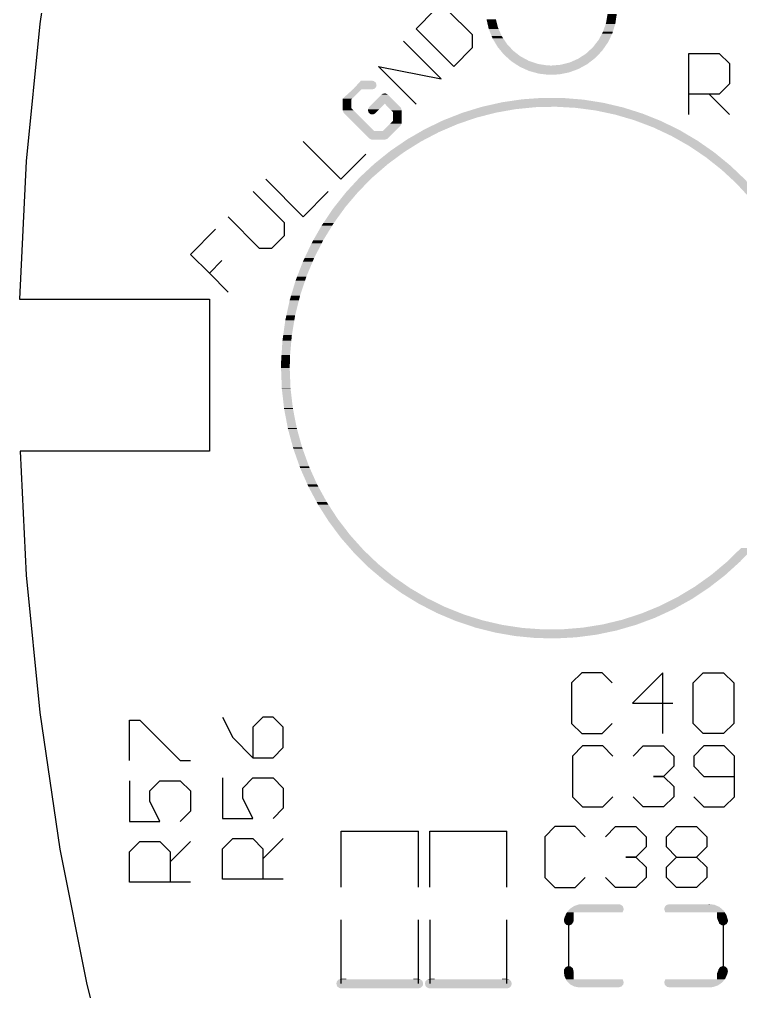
# Model space of a CAD drawing. Extents: x 0 to 3.48, y -0.08 to 2.34.
# Drawn here: x 0 to 0.374, y 0.662 to 1.165 of the extents above; entities that cross this region are included whole.
import ezdxf

# ---------------------------------------------------------------- set-up
doc = ezdxf.new("R2010")
doc.units = 0
for name, color, linetype in [('GBS', 7, 'Continuous'), ('GKO', 7, 'Continuous'), ('GTO', 7, 'Continuous')]:
    doc.layers.add(name, color=color, linetype=linetype)

msp = doc.modelspace()

# ---------------------------------------------------------------- linework, layer by layer
at = {"layer": 'GBS'}
msp.add_lwpolyline([(0.021, 1.2338), (0.0105, 1.1631), (0.0035, 1.0919), (0, 1.02045), (0.0984, 1.02045), (0.0984, 0.94175), (0.00035, 0.94175), (0.0035, 0.8775), (0.0105, 0.8063), (0.021, 0.7356), (0.035, 0.6654), (0.0524, 0.5961), (0.0731, 0.5276), (0.0972, 0.4603), (0.1246, 0.3942), (0.1552, 0.3296)], dxfattribs=at)
msp.add_lwpolyline([(0.021, 1.2338), (0.0105, 1.1631), (0.0035, 1.0919), (0, 1.02045), (0.0984, 1.02045), (0.0984, 0.94175), (0.00035, 0.94175), (0.0035, 0.8775), (0.0105, 0.8063), (0.021, 0.7356), (0.035, 0.6654), (0.0524, 0.5961), (0.0731, 0.5276), (0.0972, 0.4603), (0.1246, 0.3942), (0.1552, 0.3296)], dxfattribs=at)
at = {"layer": 'GKO'}
msp.add_lwpolyline([(0.021, 1.2338), (0.0105, 1.1631), (0.0035, 1.0919), (0, 1.02045), (0.0984, 1.02045), (0.0984, 0.94175), (0.00035, 0.94175), (0.0035, 0.8775), (0.0105, 0.8063), (0.021, 0.7356), (0.035, 0.6654), (0.0524, 0.5961), (0.0731, 0.5276), (0.0972, 0.4603), (0.1246, 0.3942), (0.1552, 0.3296)], dxfattribs=at)
msp.add_lwpolyline([(0.021, 1.2338), (0.0105, 1.1631), (0.0035, 1.0919), (0, 1.02045), (0.0984, 1.02045), (0.0984, 0.94175), (0.00035, 0.94175), (0.0035, 0.8775), (0.0105, 0.8063), (0.021, 0.7356), (0.035, 0.6654), (0.0524, 0.5961), (0.0731, 0.5276), (0.0972, 0.4603), (0.1246, 0.3942), (0.1552, 0.3296)], dxfattribs=at)
at = {"layer": 'GTO'}
for points in [[(0.2055, 1.1605), (0.225, 1.141), (0.2347, 1.1508), (0.2347, 1.1573), (0.2217, 1.1702), (0.2152, 1.1702), (0.2055, 1.1605)], [(0.2055, 1.1215), (0.186, 1.141), (0.2185, 1.1345), (0.199, 1.154)], [(0.3469, 1.1161), (0.3469, 1.1476), (0.3626, 1.1476), (0.3679, 1.1424), (0.3679, 1.1319), (0.3626, 1.1266), (0.3469, 1.1266)], [(0.3574, 1.1266), (0.3679, 1.1161)], [(0.1471, 1.1021), (0.1665, 1.0826), (0.1795, 1.0956)], [(0.1276, 1.0826), (0.1471, 1.0631), (0.16, 1.0761)], [(0.1081, 1.0631), (0.1243, 1.0469), (0.1308, 1.0469), (0.1373, 1.0534), (0.1373, 1.0599), (0.1211, 1.0761)], [(0.1016, 1.0566), (0.0886, 1.0436), (0.0984, 1.0339), (0.1049, 1.0404), (0.0984, 1.0339), (0.1081, 1.0241)], [(0.3071, 0.8217), (0.3019, 0.8269), (0.2914, 0.8269), (0.2861, 0.8217), (0.2861, 0.8007), (0.2914, 0.7954), (0.3019, 0.7954), (0.3071, 0.8007)], [(0.3334, 0.7954), (0.3334, 0.8269), (0.3176, 0.8112), (0.3386, 0.8112)], [(0.3491, 0.8217), (0.3543, 0.8269), (0.3648, 0.8269), (0.3701, 0.8217), (0.3701, 0.8007), (0.3648, 0.7954), (0.3543, 0.7954), (0.3491, 0.8007), (0.3491, 0.8217)], [(0.0571, 0.7814), (0.0571, 0.8024), (0.0624, 0.8024), (0.0833, 0.7814), (0.0886, 0.7814)], [(0.1052, 0.8039), (0.1105, 0.7934), (0.121, 0.7829), (0.1314, 0.7829), (0.1367, 0.7882), (0.1367, 0.7987), (0.1314, 0.8039), (0.1262, 0.8039), (0.121, 0.7987), (0.121, 0.7829)], [(0.3075, 0.7837), (0.3023, 0.789), (0.2918, 0.789), (0.2865, 0.7837), (0.2865, 0.7627), (0.2918, 0.7575), (0.3023, 0.7575), (0.3075, 0.7627)], [(0.318, 0.7837), (0.3232, 0.789), (0.3337, 0.789), (0.339, 0.7837), (0.339, 0.7785), (0.3337, 0.7732), (0.3285, 0.7732), (0.3337, 0.7732), (0.339, 0.768), (0.339, 0.7627), (0.3337, 0.7575), (0.3232, 0.7575), (0.318, 0.7627)], [(0.3495, 0.7627), (0.3547, 0.7575), (0.3652, 0.7575), (0.3705, 0.7627), (0.3705, 0.7837), (0.3652, 0.789), (0.3547, 0.789), (0.3495, 0.7837), (0.3495, 0.7785), (0.3547, 0.7732), (0.3705, 0.7732)], [(0.0571, 0.7709), (0.0571, 0.7499), (0.0728, 0.7499), (0.0676, 0.7604), (0.0676, 0.7657), (0.0728, 0.7709), (0.0833, 0.7709), (0.0886, 0.7657), (0.0886, 0.7552), (0.0833, 0.7499)], [(0.1052, 0.7724), (0.1052, 0.7514), (0.121, 0.7514), (0.1157, 0.7619), (0.1157, 0.7672), (0.121, 0.7724), (0.1314, 0.7724), (0.1367, 0.7672), (0.1367, 0.7567), (0.1314, 0.7514)], [(0.2932, 0.7419), (0.2879, 0.7472), (0.2774, 0.7472), (0.2722, 0.7419), (0.2722, 0.7209), (0.2774, 0.7157), (0.2879, 0.7157), (0.2932, 0.7209)], [(0.3037, 0.7419), (0.3089, 0.7472), (0.3194, 0.7472), (0.3247, 0.7419), (0.3247, 0.7367), (0.3194, 0.7314), (0.3142, 0.7314), (0.3194, 0.7314), (0.3247, 0.7262), (0.3247, 0.7209), (0.3194, 0.7157), (0.3089, 0.7157), (0.3037, 0.7209)], [(0.3352, 0.7419), (0.3404, 0.7472), (0.3509, 0.7472), (0.3562, 0.7419), (0.3562, 0.7367), (0.3509, 0.7314), (0.3562, 0.7262), (0.3562, 0.7209), (0.3509, 0.7157), (0.3404, 0.7157), (0.3352, 0.7209), (0.3352, 0.7262), (0.3404, 0.7314), (0.3352, 0.7367), (0.3352, 0.7419)], [(0.1367, 0.72), (0.1052, 0.72), (0.1052, 0.7357), (0.1105, 0.741), (0.121, 0.741), (0.1262, 0.7357), (0.1262, 0.72)], [(0.1262, 0.7305), (0.1367, 0.741)], [(0.1667, 0.7449), (0.2067, 0.7449)], [(0.1667, 0.7159), (0.1667, 0.7449)], [(0.2067, 0.7159), (0.2067, 0.7449)], [(0.2126, 0.7449), (0.2526, 0.7449)], [(0.2126, 0.7159), (0.2126, 0.7449)], [(0.2526, 0.7159), (0.2526, 0.7449)], [(0.0886, 0.7185), (0.0571, 0.7185), (0.0571, 0.7342), (0.0624, 0.7395), (0.0728, 0.7395), (0.0781, 0.7342), (0.0781, 0.7185)], [(0.0781, 0.729), (0.0886, 0.7395)], [(0.3404, 0.7314), (0.3509, 0.7314)], [(0.1667, 0.6659), (0.1667, 0.6989)], [(0.2067, 0.6659), (0.2067, 0.6989)], [(0.2126, 0.6989), (0.2126, 0.6659)], [(0.2526, 0.6659), (0.2526, 0.6989)], [(0.2846, 0.6725), (0.2846, 0.6985)], [(0.3646, 0.6985), (0.3646, 0.6725)]]:
    msp.add_lwpolyline(points, dxfattribs=at)
for points in [[(0.24301, 1.1611), (0.242, 1.1654), (0.24796, 1.1611), (0.24686, 1.1654)], [(0.30378, 1.16297), (0.30396, 1.16351), (0.30873, 1.16297), (0.30882, 1.16351)], [(0.30396, 1.16351), (0.30473, 1.16812), (0.30882, 1.16351), (0.30951, 1.16812)], [(0.24319, 1.16033), (0.24301, 1.1611), (0.2483, 1.16033), (0.24796, 1.1611)], [(0.24466, 1.15668), (0.24319, 1.16033), (0.24991, 1.15668), (0.2483, 1.16033)], [(0.30189, 1.15799), (0.30239, 1.15893), (0.30718, 1.15799), (0.30747, 1.15893)], [(0.30239, 1.15893), (0.30378, 1.16297), (0.30747, 1.15893), (0.30873, 1.16297)], [(0.24514, 1.1555), (0.24466, 1.15668), (0.25069, 1.1555), (0.24991, 1.15668)], [(0.24684, 1.15264), (0.24514, 1.1555), (0.25257, 1.15264), (0.25069, 1.1555)], [(0.29713, 1.15087), (0.29903, 1.15332), (0.30317, 1.15087), (0.30488, 1.15332)], [(0.29903, 1.15332), (0.3001, 1.15468), (0.30488, 1.15332), (0.30555, 1.15468)], [(0.3001, 1.15468), (0.30189, 1.15799), (0.30555, 1.15468), (0.30718, 1.15799)], [(0.24781, 1.15102), (0.24684, 1.15264), (0.25407, 1.15102), (0.25257, 1.15264)], [(0.2494, 1.14909), (0.24781, 1.15102), (0.25585, 1.14909), (0.25407, 1.15102)], [(0.25113, 1.147), (0.2494, 1.14909), (0.25855, 1.147), (0.25585, 1.14909)], [(0.29357, 1.14759), (0.29515, 1.14904), (0.3005, 1.14759), (0.3019, 1.14904)], [(0.29515, 1.14904), (0.29713, 1.15087), (0.3019, 1.14904), (0.30317, 1.15087)], [(0.2521, 1.14614), (0.25113, 1.147), (0.25967, 1.14614), (0.25855, 1.147)], [(0.25467, 1.14385), (0.2521, 1.14614), (0.26393, 1.14385), (0.25967, 1.14614)], [(0.25502, 1.14354), (0.25467, 1.14385), (0.26484, 1.14354), (0.26393, 1.14385)], [(0.25695, 1.14229), (0.25502, 1.14354), (0.26851, 1.14229), (0.26484, 1.14354)], [(0.28157, 1.14211), (0.2851, 1.143), (0.29416, 1.14211), (0.29532, 1.143)], [(0.2851, 1.143), (0.28953, 1.14495), (0.29532, 1.143), (0.29786, 1.14495)], [(0.28953, 1.14495), (0.29004, 1.14528), (0.29786, 1.14495), (0.29829, 1.14528)], [(0.29004, 1.14528), (0.29357, 1.14759), (0.29829, 1.14528), (0.3005, 1.14759)], [(0.25816, 1.14151), (0.25695, 1.14229), (0.27327, 1.14151), (0.26851, 1.14229)], [(0.2583, 1.14142), (0.25816, 1.14151), (0.2756, 1.14142), (0.27327, 1.14151)], [(0.2594, 1.14071), (0.2583, 1.14142), (0.2916, 1.14071), (0.29289, 1.14142)], [(0.26186, 1.13961), (0.2594, 1.14071), (0.28958, 1.13961), (0.2916, 1.14071)], [(0.26416, 1.13858), (0.26186, 1.13961), (0.28675, 1.13858), (0.28958, 1.13961)], [(0.2669, 1.13784), (0.26416, 1.13858), (0.28468, 1.13784), (0.28675, 1.13858)], [(0.2756, 1.14142), (0.28042, 1.14182), (0.29289, 1.14142), (0.29362, 1.14182)], [(0.28042, 1.14182), (0.28157, 1.14211), (0.29362, 1.14182), (0.29416, 1.14211)], [(0.17602, 1.13257), (0.17677, 1.13339), (0.18466, 1.13257), (0.18362, 1.13339)], [(0.17677, 1.13339), (0.17691, 1.13355), (0.18362, 1.13339), (0.18281, 1.13355)], [(0.17691, 1.13355), (0.17691, 1.13355), (0.18281, 1.13355), (0.1828, 1.13355)], [(0.26918, 1.13721), (0.2669, 1.13784), (0.2815, 1.13721), (0.28468, 1.13784)], [(0.27252, 1.13683), (0.26918, 1.13721), (0.27957, 1.13683), (0.2815, 1.13721)], [(0.27436, 1.13662), (0.27252, 1.13683), (0.27436, 1.13662), (0.27957, 1.13683)], [(0.16755, 1.12433), (0.17276, 1.12905), (0.17251, 1.12433), (0.17723, 1.12905)], [(0.17276, 1.12905), (0.17306, 1.12932), (0.1828, 1.12905), (0.18368, 1.12932)], [(0.17276, 1.12905), (0.17276, 1.12905), (0.17723, 1.12905), (0.17724, 1.12905)], [(0.17306, 1.12932), (0.17317, 1.12944), (0.18368, 1.12932), (0.18407, 1.12944)], [(0.17317, 1.12944), (0.17411, 1.13048), (0.18407, 1.12944), (0.1849, 1.13048)], [(0.17411, 1.13048), (0.17486, 1.1313), (0.1849, 1.13048), (0.18505, 1.1313)], [(0.17486, 1.1313), (0.17602, 1.13257), (0.18505, 1.1313), (0.18466, 1.13257)], [(0.16755, 1.12387), (0.16755, 1.12433), (0.17206, 1.12387), (0.17251, 1.12433)], [(0.16755, 1.12386), (0.16755, 1.12387), (0.17205, 1.12386), (0.17205, 1.12387)], [(0.16755, 1.12387), (0.16755, 1.12387), (0.17205, 1.12387), (0.17206, 1.12387)], [(0.16755, 1.11924), (0.16755, 1.12386), (0.17205, 1.11924), (0.17205, 1.12386)], [(0.18293, 1.12161), (0.18771, 1.12639), (0.19567, 1.12161), (0.19089, 1.12639)], [(0.18771, 1.12639), (0.1884, 1.12686), (0.19089, 1.12639), (0.19, 1.12686)], [(0.1884, 1.12686), (0.18972, 1.12701), (0.19, 1.12686), (0.18972, 1.12701)], [(0.25001, 1.12239), (0.25936, 1.12376), (0.30089, 1.12239), (0.29217, 1.12376)], [(0.25936, 1.12376), (0.26048, 1.12393), (0.29217, 1.12376), (0.29014, 1.12393)], [(0.26048, 1.12393), (0.27026, 1.12462), (0.29014, 1.12393), (0.28162, 1.12462)], [(0.27026, 1.12462), (0.27103, 1.12467), (0.28162, 1.12462), (0.27103, 1.12467)], [(0.16755, 1.11923), (0.16755, 1.11924), (0.17205, 1.11923), (0.17205, 1.11924)], [(0.16755, 1.1183), (0.16755, 1.11923), (0.17298, 1.1183), (0.17206, 1.11923)], [(0.16755, 1.11923), (0.16755, 1.11923), (0.17206, 1.11923), (0.17205, 1.11923)], [(0.16794, 1.11703), (0.16755, 1.1183), (0.17425, 1.11703), (0.17298, 1.1183)], [(0.18055, 1.1183), (0.18059, 1.11872), (0.18598, 1.1183), (0.1864, 1.11872)], [(0.18094, 1.11703), (0.18055, 1.1183), (0.18472, 1.11703), (0.18598, 1.1183)], [(0.18059, 1.11872), (0.18121, 1.11989), (0.1864, 1.11872), (0.18757, 1.11989)], [(0.18121, 1.11989), (0.18293, 1.12161), (0.18757, 1.11989), (0.1893, 1.12161)], [(0.19103, 1.11989), (0.18931, 1.12161), (0.19739, 1.11989), (0.19567, 1.12161)], [(0.19135, 1.11957), (0.19103, 1.11989), (0.19766, 1.11957), (0.19739, 1.11989)], [(0.19262, 1.1183), (0.19135, 1.11957), (0.19805, 1.1183), (0.19766, 1.11957)], [(0.19355, 1.11737), (0.19262, 1.1183), (0.19805, 1.11737), (0.19805, 1.1183)], [(0.22972, 1.11701), (0.23566, 1.11883), (0.24682, 1.11701), (0.25707, 1.11883)], [(0.23566, 1.11883), (0.23901, 1.11986), (0.25707, 1.11883), (0.26743, 1.11986)], [(0.23901, 1.11986), (0.23968, 1.12006), (0.26743, 1.11986), (0.27678, 1.12006)], [(0.23968, 1.12006), (0.23979, 1.12008), (0.27678, 1.12006), (0.27784, 1.12008)], [(0.23979, 1.12008), (0.2488, 1.12211), (0.31122, 1.12008), (0.30262, 1.12211)], [(0.2488, 1.12211), (0.25001, 1.12239), (0.30262, 1.12211), (0.30089, 1.12239)], [(0.28515, 1.11968), (0.27784, 1.12008), (0.31292, 1.11968), (0.31122, 1.12008)], [(0.28823, 1.11951), (0.28515, 1.11968), (0.31345, 1.11951), (0.31292, 1.11968)], [(0.29855, 1.11815), (0.28823, 1.11951), (0.31776, 1.11815), (0.31345, 1.11951)], [(0.30643, 1.11648), (0.29855, 1.11815), (0.32301, 1.11648), (0.31776, 1.11815)], [(0.16821, 1.11671), (0.16794, 1.11703), (0.17457, 1.11671), (0.17425, 1.11703)], [(0.17737, 1.10755), (0.16821, 1.11671), (0.18373, 1.10755), (0.17457, 1.11671)], [(0.18135, 1.11671), (0.18094, 1.11703), (0.18439, 1.11671), (0.18472, 1.11703)], [(0.18198, 1.11621), (0.18135, 1.11671), (0.18348, 1.11621), (0.18439, 1.11671)], [(0.1833, 1.11611), (0.18198, 1.11621), (0.1833, 1.11611), (0.18348, 1.11621)], [(0.19355, 1.11736), (0.19355, 1.11737), (0.19805, 1.11736), (0.19805, 1.11737)], [(0.19355, 1.11274), (0.19355, 1.11736), (0.19805, 1.11274), (0.19805, 1.11736)], [(0.21542, 1.11104), (0.21971, 1.11311), (0.22688, 1.11104), (0.23292, 1.11311)], [(0.21971, 1.11311), (0.22304, 1.11441), (0.23292, 1.11311), (0.23673, 1.11441)], [(0.22304, 1.11441), (0.22956, 1.11696), (0.23673, 1.11441), (0.24663, 1.11696)], [(0.22956, 1.11696), (0.22972, 1.11701), (0.24663, 1.11696), (0.24682, 1.11701)], [(0.30874, 1.11599), (0.30643, 1.11648), (0.32422, 1.11599), (0.32301, 1.11648)], [(0.31873, 1.11306), (0.30874, 1.11599), (0.33149, 1.11306), (0.32422, 1.11599)], [(0.32014, 1.11252), (0.31873, 1.11306), (0.33282, 1.11252), (0.33149, 1.11306)], [(0.18837, 1.10755), (0.19103, 1.11021), (0.19474, 1.10755), (0.19739, 1.11021)], [(0.19103, 1.11021), (0.1922, 1.11138), (0.19739, 1.11021), (0.19801, 1.11138)], [(0.1922, 1.11138), (0.19262, 1.1118), (0.19801, 1.11138), (0.19805, 1.1118)], [(0.19262, 1.1118), (0.19355, 1.11273), (0.19805, 1.1118), (0.19805, 1.11273)], [(0.19355, 1.11273), (0.19355, 1.11274), (0.19805, 1.11273), (0.19805, 1.11274)], [(0.20742, 1.10693), (0.21017, 1.10852), (0.21732, 1.10693), (0.22101, 1.10852)], [(0.21017, 1.10852), (0.21542, 1.11104), (0.22101, 1.10852), (0.22688, 1.11104)], [(0.32847, 1.10937), (0.32014, 1.11252), (0.33921, 1.10937), (0.33282, 1.11252)], [(0.33173, 1.10784), (0.32847, 1.10937), (0.34231, 1.10784), (0.33921, 1.10937)], [(0.33789, 1.10494), (0.33173, 1.10784), (0.3472, 1.10494), (0.34231, 1.10784)], [(0.18121, 1.10371), (0.17737, 1.10755), (0.19089, 1.10371), (0.19473, 1.10755)], [(0.17737, 1.10755), (0.17737, 1.10755), (0.18374, 1.10755), (0.18373, 1.10755)], [(0.18172, 1.10344), (0.18121, 1.10371), (0.19057, 1.10344), (0.19089, 1.10371)], [(0.18238, 1.10309), (0.18172, 1.10344), (0.18943, 1.10309), (0.19057, 1.10344)], [(0.1828, 1.10305), (0.18238, 1.10309), (0.1893, 1.10305), (0.18943, 1.10309)], [(0.18837, 1.10755), (0.18837, 1.10755), (0.19473, 1.10755), (0.19474, 1.10755)], [(0.19935, 1.1021), (0.20101, 1.10323), (0.2081, 1.1021), (0.21025, 1.10323)], [(0.20101, 1.10323), (0.20742, 1.10693), (0.21025, 1.10323), (0.21732, 1.10693)], [(0.34229, 1.10245), (0.33789, 1.10494), (0.35142, 1.10245), (0.3472, 1.10494)], [(0.19227, 1.09726), (0.19935, 1.1021), (0.20037, 1.09726), (0.2081, 1.1021)], [(0.34695, 1.09981), (0.34229, 1.10245), (0.3552, 1.09981), (0.35142, 1.10245)], [(0.35203, 1.09639), (0.34695, 1.09981), (0.36009, 1.09639), (0.3552, 1.09981)], [(0.18401, 1.09064), (0.19141, 1.09657), (0.19125, 1.09064), (0.19927, 1.09657)], [(0.19141, 1.09657), (0.19227, 1.09726), (0.19927, 1.09657), (0.20037, 1.09726)], [(0.35558, 1.09399), (0.35203, 1.09639), (0.36302, 1.09399), (0.36009, 1.09639)], [(0.36102, 1.08969), (0.35558, 1.09399), (0.36829, 1.08969), (0.36302, 1.09399)], [(0.17642, 1.08357), (0.18373, 1.09038), (0.18303, 1.08357), (0.1909, 1.09038)], [(0.18373, 1.09038), (0.18401, 1.09064), (0.1909, 1.09038), (0.19125, 1.09064)], [(0.36375, 1.08753), (0.36102, 1.08969), (0.37055, 1.08753), (0.36829, 1.08969)], [(0.16959, 1.07617), (0.17627, 1.08342), (0.1757, 1.07617), (0.18288, 1.08342)], [(0.17627, 1.08342), (0.17642, 1.08357), (0.18288, 1.08342), (0.18303, 1.08357)], [(0.36931, 1.08239), (0.36375, 1.08753), (0.37595, 1.08239), (0.37055, 1.08753)], [(0.37139, 1.08046), (0.36931, 1.08239), (0.37769, 1.08046), (0.37595, 1.08239)], [(0.37689, 1.07453), (0.37139, 1.08046), (0.38304, 1.07453), (0.37769, 1.08046)], [(0.16324, 1.06823), (0.1691, 1.07564), (0.16896, 1.06823), (0.17525, 1.07564)], [(0.1691, 1.07564), (0.16959, 1.07617), (0.17525, 1.07564), (0.1757, 1.07617)], [(0.16253, 1.06734), (0.16324, 1.06823), (0.16832, 1.06734), (0.16896, 1.06823)], [(0.15745, 1.0598), (0.16253, 1.06734), (0.16286, 1.0598), (0.16832, 1.06734)], [(0.15226, 1.05092), (0.15662, 1.05856), (0.15741, 1.05092), (0.1621, 1.05856)], [(0.15662, 1.05856), (0.15745, 1.0598), (0.1621, 1.05856), (0.16286, 1.0598)], [(0.14773, 1.04166), (0.15138, 1.04937), (0.15267, 1.04166), (0.15662, 1.04937)], [(0.15138, 1.04937), (0.15226, 1.05092), (0.15662, 1.04937), (0.15741, 1.05092)], [(0.14387, 1.03205), (0.14685, 1.0398), (0.14865, 1.03205), (0.15189, 1.0398)], [(0.14685, 1.0398), (0.14773, 1.04166), (0.15189, 1.0398), (0.15267, 1.04166)], [(0.14073, 1.02217), (0.14306, 1.02992), (0.14538, 1.02217), (0.14794, 1.02992)], [(0.14306, 1.02992), (0.14387, 1.03205), (0.14794, 1.02992), (0.14865, 1.03205)], [(0.14002, 1.01979), (0.14073, 1.02217), (0.14479, 1.01979), (0.14538, 1.02217)], [(0.13833, 1.01206), (0.14002, 1.01979), (0.14287, 1.01206), (0.14479, 1.01979)], [(0.13668, 1.00179), (0.13776, 1.00945), (0.14115, 1.00179), (0.14243, 1.00945)], [(0.13776, 1.00945), (0.13833, 1.01206), (0.14243, 1.00945), (0.14287, 1.01206)], [(0.1358, 0.99142), (0.13628, 0.99897), (0.14023, 0.99142), (0.1409, 0.99897)], [(0.13628, 0.99897), (0.13668, 1.00179), (0.1409, 0.99897), (0.14115, 1.00179)], [(0.13555, 0.9847), (0.1356, 0.98841), (0.14005, 0.9847), (0.14015, 0.98841)], [(0.1356, 0.98841), (0.1358, 0.99142), (0.14015, 0.98841), (0.14023, 0.99142)], [(0.13595, 0.9743), (0.13555, 0.9847), (0.14046, 0.9743), (0.14005, 0.9847)], [(0.13595, 0.97412), (0.13595, 0.9743), (0.14048, 0.97412), (0.14046, 0.9743)], [(0.13711, 0.96396), (0.13595, 0.97412), (0.14167, 0.96396), (0.14048, 0.97412)], [(0.13715, 0.96361), (0.13711, 0.96396), (0.14174, 0.96361), (0.14167, 0.96396)], [(0.13904, 0.95374), (0.13715, 0.96361), (0.14367, 0.95374), (0.14174, 0.96361)], [(0.13914, 0.95321), (0.13904, 0.95374), (0.14381, 0.95321), (0.14367, 0.95374)], [(0.14172, 0.9437), (0.13914, 0.95321), (0.14645, 0.9437), (0.14381, 0.95321)], [(0.14191, 0.943), (0.14172, 0.9437), (0.1467, 0.943), (0.14645, 0.9437)], [(0.14513, 0.93391), (0.14191, 0.943), (0.14998, 0.93391), (0.1467, 0.943)], [(0.14544, 0.93302), (0.14513, 0.93391), (0.15038, 0.93302), (0.14998, 0.93391)], [(0.14924, 0.92442), (0.14544, 0.93302), (0.15426, 0.92442), (0.15038, 0.93302)], [(0.14972, 0.92334), (0.14924, 0.92442), (0.15485, 0.92334), (0.15426, 0.92442)], [(0.15403, 0.91529), (0.14972, 0.92334), (0.15926, 0.91529), (0.15485, 0.92334)], [(0.15471, 0.91401), (0.15403, 0.91529), (0.16009, 0.91401), (0.15926, 0.91529)], [(0.15946, 0.90656), (0.15471, 0.91401), (0.16494, 0.90656), (0.16009, 0.91401)], [(0.1604, 0.90509), (0.15946, 0.90656), (0.16607, 0.90509), (0.16494, 0.90656)], [(0.16548, 0.8983), (0.1604, 0.90509), (0.17128, 0.8983), (0.16607, 0.90509)], [(0.16674, 0.89661), (0.16548, 0.8983), (0.17279, 0.89661), (0.17128, 0.8983)], [(0.17204, 0.89055), (0.16674, 0.89661), (0.17823, 0.89055), (0.17279, 0.89661)], [(0.36663, 0.88441), (0.37396, 0.89157), (0.37334, 0.88441), (0.38015, 0.89157)], [(0.1737, 0.88864), (0.17204, 0.89055), (0.18022, 0.88864), (0.17823, 0.89055)], [(0.17908, 0.88335), (0.1737, 0.88864), (0.18575, 0.88335), (0.18022, 0.88864)], [(0.18125, 0.88122), (0.17908, 0.88335), (0.18835, 0.88122), (0.18575, 0.88335)], [(0.18654, 0.87675), (0.18125, 0.88122), (0.19381, 0.87675), (0.18835, 0.88122)], [(0.35853, 0.87762), (0.36651, 0.8843), (0.36582, 0.87762), (0.37321, 0.8843)], [(0.36651, 0.8843), (0.36663, 0.88441), (0.37321, 0.8843), (0.37334, 0.88441)], [(0.18933, 0.87439), (0.18654, 0.87675), (0.19719, 0.87439), (0.19381, 0.87675)], [(0.35005, 0.87157), (0.35811, 0.87732), (0.35806, 0.87157), (0.36549, 0.87732)], [(0.35811, 0.87732), (0.35853, 0.87762), (0.36549, 0.87732), (0.36582, 0.87762)], [(0.19431, 0.87079), (0.18933, 0.87439), (0.20234, 0.87079), (0.19719, 0.87439)], [(0.34884, 0.87084), (0.35005, 0.87157), (0.35712, 0.87084), (0.35806, 0.87157)], [(0.19791, 0.8682), (0.19431, 0.87079), (0.20675, 0.8682), (0.20234, 0.87079)], [(0.20229, 0.86551), (0.19791, 0.8682), (0.21131, 0.86551), (0.20675, 0.8682)], [(0.33879, 0.86501), (0.34114, 0.86619), (0.34829, 0.86501), (0.35008, 0.86619)], [(0.34114, 0.86619), (0.34884, 0.87084), (0.35008, 0.86619), (0.35712, 0.87084)], [(0.20693, 0.86266), (0.20229, 0.86551), (0.21712, 0.86266), (0.21131, 0.86551)], [(0.21031, 0.86093), (0.20693, 0.86266), (0.22066, 0.86093), (0.21712, 0.86266)], [(0.32782, 0.85986), (0.33184, 0.86151), (0.33904, 0.85986), (0.342, 0.86151)], [(0.33184, 0.86151), (0.33879, 0.86501), (0.342, 0.86151), (0.34829, 0.86501)], [(0.21634, 0.85782), (0.21031, 0.86093), (0.22845, 0.85782), (0.22066, 0.86093)], [(0.21812, 0.85707), (0.21634, 0.85782), (0.23034, 0.85707), (0.22845, 0.85782)], [(0.22546, 0.85398), (0.21812, 0.85707), (0.24028, 0.85398), (0.23034, 0.85707)], [(0.31562, 0.85543), (0.3222, 0.85756), (0.32943, 0.85543), (0.33405, 0.85756)], [(0.3222, 0.85756), (0.32782, 0.85986), (0.33405, 0.85756), (0.33904, 0.85986)], [(0.22609, 0.85371), (0.22546, 0.85398), (0.24144, 0.85371), (0.24028, 0.85398)], [(0.23224, 0.85165), (0.22609, 0.85371), (0.25042, 0.85165), (0.24144, 0.85371)], [(0.23613, 0.85035), (0.23224, 0.85165), (0.25915, 0.85035), (0.25042, 0.85165)], [(0.29189, 0.85028), (0.30098, 0.85173), (0.31447, 0.85028), (0.31952, 0.85173)], [(0.30098, 0.85173), (0.30217, 0.85192), (0.31952, 0.85173), (0.32003, 0.85192)], [(0.30217, 0.85192), (0.3123, 0.85435), (0.32003, 0.85192), (0.32655, 0.85435)], [(0.3123, 0.85435), (0.31562, 0.85543), (0.32655, 0.85435), (0.32943, 0.85543)], [(0.23705, 0.85011), (0.23613, 0.85035), (0.26072, 0.85011), (0.25915, 0.85035)], [(0.24, 0.84937), (0.23705, 0.85011), (0.27111, 0.84937), (0.26072, 0.85011)], [(0.24226, 0.84879), (0.24, 0.84937), (0.30935, 0.84879), (0.31133, 0.84937)], [(0.24639, 0.84775), (0.24226, 0.84879), (0.30433, 0.84775), (0.30935, 0.84879)], [(0.25279, 0.84663), (0.24639, 0.84775), (0.29899, 0.84663), (0.30433, 0.84775)], [(0.25681, 0.84593), (0.25279, 0.84663), (0.29363, 0.84593), (0.29899, 0.84663)], [(0.26373, 0.84526), (0.25681, 0.84593), (0.28849, 0.84526), (0.29363, 0.84593)], [(0.27111, 0.84937), (0.28152, 0.84942), (0.31133, 0.84937), (0.31152, 0.84942)], [(0.28152, 0.84942), (0.29189, 0.85028), (0.31152, 0.84942), (0.31447, 0.85028)], [(0.26735, 0.84491), (0.26373, 0.84526), (0.28204, 0.84491), (0.28849, 0.84526)], [(0.27793, 0.84469), (0.26735, 0.84491), (0.27793, 0.84469), (0.28204, 0.84491)], [(0.2851, 0.70453), (0.28702, 0.70584), (0.31309, 0.70453), (0.31271, 0.70584)], [(0.28702, 0.70584), (0.28738, 0.70609), (0.31271, 0.70584), (0.31243, 0.70609)], [(0.28738, 0.70609), (0.28948, 0.70677), (0.31243, 0.70609), (0.31166, 0.70677)], [(0.28948, 0.70677), (0.29001, 0.70694), (0.31166, 0.70677), (0.31089, 0.70694)], [(0.29001, 0.70694), (0.29274, 0.707), (0.31089, 0.70694), (0.3106, 0.707)], [(0.3341, 0.7045), (0.33434, 0.70555), (0.36399, 0.7045), (0.36275, 0.70555)], [(0.33434, 0.70555), (0.33438, 0.70561), (0.36275, 0.70555), (0.36269, 0.70561)], [(0.33438, 0.70561), (0.33526, 0.70661), (0.36269, 0.70561), (0.36042, 0.70661)], [(0.33526, 0.70661), (0.33564, 0.70672), (0.36042, 0.70661), (0.36017, 0.70672)], [(0.33564, 0.70672), (0.3366, 0.707), (0.36017, 0.70672), (0.35797, 0.707)], [(0.35644, 0.707), (0.35743, 0.70707), (0.35797, 0.707), (0.35743, 0.70707)], [(0.28232, 0.69983), (0.28337, 0.70238), (0.28723, 0.69983), (0.28723, 0.70238)], [(0.28337, 0.70238), (0.28376, 0.70287), (0.28723, 0.70238), (0.28723, 0.70287)], [(0.28376, 0.70287), (0.28377, 0.70287), (0.28723, 0.70287), (0.28724, 0.70287)], [(0.28377, 0.70288), (0.2848, 0.70415), (0.3125, 0.70288), (0.31308, 0.70415)], [(0.28377, 0.70287), (0.28377, 0.70288), (0.3125, 0.70287), (0.3125, 0.70288)], [(0.2848, 0.70415), (0.28508, 0.7045), (0.31308, 0.70415), (0.3131, 0.7045)], [(0.28508, 0.7045), (0.2851, 0.70453), (0.3131, 0.7045), (0.31309, 0.70453)], [(0.3343, 0.70382), (0.3341, 0.7045), (0.36479, 0.70382), (0.36399, 0.7045)], [(0.33449, 0.70316), (0.3343, 0.70382), (0.36522, 0.70316), (0.36479, 0.70382)], [(0.3347, 0.70288), (0.33449, 0.70316), (0.3654, 0.70288), (0.36522, 0.70316)], [(0.3347, 0.70287), (0.3347, 0.70288), (0.3654, 0.70287), (0.3654, 0.70288)], [(0.36138, 0.70287), (0.36137, 0.70287), (0.36541, 0.70287), (0.3654, 0.70287)], [(0.36138, 0.7015), (0.36138, 0.70287), (0.3663, 0.7015), (0.36541, 0.70287)], [(0.36138, 0.70008), (0.36138, 0.7015), (0.36672, 0.70008), (0.3663, 0.7015)], [(0.36185, 0.69885), (0.36138, 0.70008), (0.36708, 0.69885), (0.36672, 0.70008)], [(0.2821, 0.6985), (0.28212, 0.69882), (0.28715, 0.6985), (0.28723, 0.69882)], [(0.28221, 0.69815), (0.2821, 0.6985), (0.28708, 0.69815), (0.28715, 0.6985)], [(0.28212, 0.69882), (0.28213, 0.69885), (0.28723, 0.69882), (0.28723, 0.69885)], [(0.28213, 0.69885), (0.28232, 0.69983), (0.28723, 0.69885), (0.28723, 0.69983)], [(0.28232, 0.69776), (0.28221, 0.69815), (0.28699, 0.69776), (0.28708, 0.69815)], [(0.2825, 0.69716), (0.28232, 0.69776), (0.28659, 0.69716), (0.28699, 0.69776)], [(0.28314, 0.69659), (0.2825, 0.69716), (0.28622, 0.69659), (0.28659, 0.69716)], [(0.28355, 0.69624), (0.28314, 0.69659), (0.28541, 0.69624), (0.28622, 0.69659)], [(0.28494, 0.69603), (0.28355, 0.69624), (0.28494, 0.69603), (0.28541, 0.69624)], [(0.36199, 0.6985), (0.36185, 0.69885), (0.3671, 0.6985), (0.36708, 0.69885)], [(0.36213, 0.69815), (0.36199, 0.6985), (0.36707, 0.69815), (0.3671, 0.6985)], [(0.36215, 0.6981), (0.36213, 0.69815), (0.36707, 0.6981), (0.36707, 0.69815)], [(0.36271, 0.69687), (0.36215, 0.6981), (0.36648, 0.69687), (0.36707, 0.6981)], [(0.36276, 0.69684), (0.36271, 0.69687), (0.36647, 0.69684), (0.36648, 0.69687)], [(0.36388, 0.69611), (0.36276, 0.69684), (0.3653, 0.69611), (0.36647, 0.69684)], [(0.36528, 0.6961), (0.36388, 0.69611), (0.36528, 0.6961), (0.3653, 0.69611)], [(0.28299, 0.6744), (0.2838, 0.67476), (0.28606, 0.6744), (0.28565, 0.67476)], [(0.2838, 0.67476), (0.28427, 0.67497), (0.28565, 0.67476), (0.28427, 0.67497)], [(0.36299, 0.67441), (0.3638, 0.67476), (0.36606, 0.67441), (0.36565, 0.67476)], [(0.3638, 0.67476), (0.36427, 0.67497), (0.36565, 0.67476), (0.36427, 0.67497)], [(0.28208, 0.672), (0.28209, 0.67219), (0.28708, 0.672), (0.28709, 0.67219)], [(0.28223, 0.67107), (0.28208, 0.672), (0.28723, 0.67107), (0.28708, 0.672)], [(0.28209, 0.67227), (0.2821, 0.6725), (0.28709, 0.67227), (0.2871, 0.6725)], [(0.28209, 0.67219), (0.28209, 0.67227), (0.28709, 0.67219), (0.28709, 0.67227)], [(0.2821, 0.67252), (0.28211, 0.67273), (0.2871, 0.67252), (0.28703, 0.67273)], [(0.2821, 0.6725), (0.2821, 0.67252), (0.2871, 0.6725), (0.2871, 0.67252)], [(0.28211, 0.67273), (0.28221, 0.67323), (0.28703, 0.67273), (0.28689, 0.67323)], [(0.28221, 0.67323), (0.28262, 0.67384), (0.28689, 0.67323), (0.28671, 0.67384)], [(0.28248, 0.66951), (0.28223, 0.67107), (0.28723, 0.66951), (0.28723, 0.67107)], [(0.28262, 0.67384), (0.28299, 0.6744), (0.28671, 0.67384), (0.28606, 0.6744)], [(0.36138, 0.67092), (0.36147, 0.67117), (0.36678, 0.67092), (0.36689, 0.67117)], [(0.36138, 0.66862), (0.36138, 0.67092), (0.36583, 0.66862), (0.36678, 0.67092)], [(0.36147, 0.67117), (0.36185, 0.67215), (0.36689, 0.67117), (0.36708, 0.67215)], [(0.36185, 0.67215), (0.36199, 0.6725), (0.36708, 0.67215), (0.3671, 0.6725)], [(0.36199, 0.6725), (0.36213, 0.67285), (0.3671, 0.6725), (0.367, 0.67285)], [(0.36213, 0.67285), (0.36221, 0.67324), (0.367, 0.67285), (0.36689, 0.67324)], [(0.36221, 0.67324), (0.36262, 0.67384), (0.36689, 0.67324), (0.36671, 0.67384)], [(0.36262, 0.67384), (0.36299, 0.67441), (0.36671, 0.67384), (0.36606, 0.67441)], [(0.1642, 0.6659), (0.16444, 0.66695), (0.2092, 0.6659), (0.20889, 0.66695)], [(0.16451, 0.66485), (0.1642, 0.6659), (0.20897, 0.66485), (0.2092, 0.6659)], [(0.16444, 0.66695), (0.16469, 0.66724), (0.20889, 0.66695), (0.20881, 0.66724)], [(0.16459, 0.66456), (0.16451, 0.66485), (0.20872, 0.66456), (0.20897, 0.66485)], [(0.16469, 0.66724), (0.16536, 0.66801), (0.20881, 0.66724), (0.20794, 0.66801)], [(0.16536, 0.66801), (0.16576, 0.66813), (0.20794, 0.66801), (0.2078, 0.66813)], [(0.16576, 0.66813), (0.16576, 0.66813), (0.20407, 0.66813), (0.16933, 0.66813)], [(0.16579, 0.66813), (0.1667, 0.6684), (0.16933, 0.66813), (0.16933, 0.6684)], [(0.1667, 0.6684), (0.1667, 0.6684), (0.16933, 0.6684), (0.1667, 0.6684)], [(0.20408, 0.66817), (0.20408, 0.6684), (0.20776, 0.66817), (0.2067, 0.6684)], [(0.20408, 0.66813), (0.20408, 0.66817), (0.2078, 0.66813), (0.20776, 0.66817)], [(0.2101, 0.6659), (0.21034, 0.66695), (0.2551, 0.6659), (0.25479, 0.66695)], [(0.21041, 0.66485), (0.2101, 0.6659), (0.25487, 0.66485), (0.2551, 0.6659)], [(0.21034, 0.66695), (0.21059, 0.66724), (0.25479, 0.66695), (0.25471, 0.66724)], [(0.21049, 0.66456), (0.21041, 0.66485), (0.25462, 0.66456), (0.25487, 0.66485)], [(0.21059, 0.66724), (0.21126, 0.66801), (0.25471, 0.66724), (0.25384, 0.66801)], [(0.21126, 0.66801), (0.21166, 0.66813), (0.25384, 0.66801), (0.2537, 0.66813)], [(0.21166, 0.66813), (0.21166, 0.66813), (0.24997, 0.66813), (0.21523, 0.66813)], [(0.21169, 0.66813), (0.2126, 0.6684), (0.21523, 0.66813), (0.21523, 0.6684)], [(0.2126, 0.6684), (0.2126, 0.6684), (0.21523, 0.6684), (0.2126, 0.6684)], [(0.24998, 0.66817), (0.24998, 0.6684), (0.25366, 0.66817), (0.2526, 0.6684)], [(0.24998, 0.66813), (0.24998, 0.66817), (0.2537, 0.66813), (0.25366, 0.66817)], [(0.28318, 0.66813), (0.28248, 0.66951), (0.28723, 0.66813), (0.28723, 0.66951)], [(0.28319, 0.66812), (0.28319, 0.66813), (0.3125, 0.66812), (0.3125, 0.66813)], [(0.28319, 0.66813), (0.28319, 0.66813), (0.3125, 0.66813), (0.28723, 0.66813)], [(0.28333, 0.66784), (0.28319, 0.66812), (0.31271, 0.66784), (0.3125, 0.66812)], [(0.28363, 0.66726), (0.28333, 0.66784), (0.31288, 0.66726), (0.31271, 0.66784)], [(0.2844, 0.6665), (0.28363, 0.66726), (0.3131, 0.6665), (0.31288, 0.66726)], [(0.28542, 0.66548), (0.2844, 0.6665), (0.31288, 0.66548), (0.3131, 0.6665)], [(0.2855, 0.66545), (0.28542, 0.66548), (0.31287, 0.66545), (0.31288, 0.66548)], [(0.2876, 0.66439), (0.2855, 0.66545), (0.31195, 0.66439), (0.31287, 0.66545)], [(0.3341, 0.6665), (0.33413, 0.66685), (0.36412, 0.6665), (0.3644, 0.66685)], [(0.33411, 0.66647), (0.3341, 0.6665), (0.3641, 0.66647), (0.36412, 0.6665)], [(0.33449, 0.66516), (0.33411, 0.66647), (0.36218, 0.66516), (0.3641, 0.66647)], [(0.33413, 0.66685), (0.3347, 0.66812), (0.3644, 0.66685), (0.36543, 0.66812)], [(0.33477, 0.66491), (0.33449, 0.66516), (0.36182, 0.66491), (0.36218, 0.66516)], [(0.3347, 0.66812), (0.3347, 0.66813), (0.36543, 0.66812), (0.36543, 0.66813)], [(0.3347, 0.66813), (0.3347, 0.66813), (0.36137, 0.66813), (0.3347, 0.66813)], [(0.33555, 0.66423), (0.33477, 0.66491), (0.35972, 0.66423), (0.36182, 0.66491)], [(0.36137, 0.66813), (0.36138, 0.66813), (0.36543, 0.66813), (0.36544, 0.66813)], [(0.36138, 0.66813), (0.36138, 0.66862), (0.36544, 0.66813), (0.36583, 0.66862)], [(0.16547, 0.66379), (0.16459, 0.66456), (0.20805, 0.66379), (0.20872, 0.66456)], [(0.16565, 0.66363), (0.16547, 0.66379), (0.2075, 0.66363), (0.20805, 0.66379)], [(0.1667, 0.6634), (0.16565, 0.66363), (0.2067, 0.6634), (0.2075, 0.66363)], [(0.21137, 0.66379), (0.21049, 0.66456), (0.25395, 0.66379), (0.25462, 0.66456)], [(0.21155, 0.66363), (0.21137, 0.66379), (0.2534, 0.66363), (0.25395, 0.66379)], [(0.2126, 0.6634), (0.21155, 0.66363), (0.2526, 0.6634), (0.2534, 0.66363)], [(0.28768, 0.66435), (0.2876, 0.66439), (0.3118, 0.66435), (0.31195, 0.66439)], [(0.28938, 0.66401), (0.28768, 0.66435), (0.31064, 0.66401), (0.3118, 0.66435)], [(0.2896, 0.664), (0.28938, 0.66401), (0.3106, 0.664), (0.31064, 0.66401)], [(0.33632, 0.66406), (0.33555, 0.66423), (0.3592, 0.66406), (0.35972, 0.66423)], [(0.3366, 0.664), (0.33632, 0.66406), (0.35644, 0.664), (0.3592, 0.66406)]]:
    msp.add_solid(points, dxfattribs=at)

doc.saveas('drawing.dxf')
